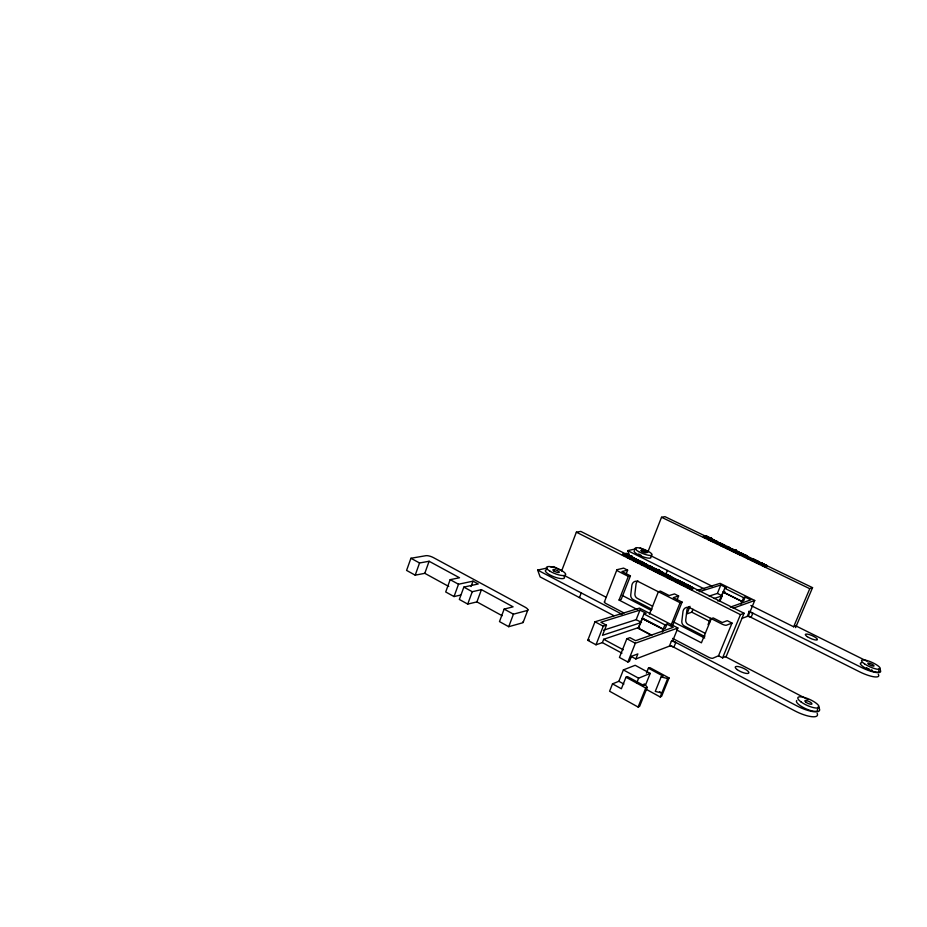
<?xml version="1.0" encoding="UTF-8"?>
<svg xmlns="http://www.w3.org/2000/svg" width="927" height="927" viewBox="0 0 927 927"><rect width="100%" height="100%" fill="white"/><g stroke="black" fill="none" stroke-linecap="round" stroke-linejoin="round"><path stroke-width="1.39" d="M708.344 538.263L708.564 537.15L705.806 536.49L705.47 537.312L707.927 538.274M523.083 621.507A5.91 1.854 21 0 1 522.538 622.828L508.738 626.698L499.491 621.6L504.149 609.109L513.431 614.172L527.185 610.511A5.921 1.808 21 0 0 525.111 607.173L433.384 557.59A5.701 1.692 19.6 0 0 425.922 555.69L410.916 558.263L406.594 570.418L415.203 575.169L424.798 573.326L448.761 586.467M415.203 575.169L419.549 562.979L429.108 561.264L459.502 577.753L450.163 579.665L445.702 591.971L454.033 596.559L460.626 595.076M424.798 573.326L429.108 561.264M454.033 596.559L458.517 584.23L472.99 581.159L478.251 583.964L463.848 587.104L459.34 599.445L467.718 604.091L476.918 601.901L502.144 615.725M471.02 586.548L472.99 581.159M467.718 604.091L472.26 591.716L481.437 589.653L513.083 606.826L504.149 609.109M476.918 601.901L481.437 589.653M508.738 626.698L513.431 614.172M523.268 622.087L527.915 609.792M629.445 556.652L625.053 554.3L622.874 554.114L622.515 555.053L627.903 556.606M561.646 570.893L576.362 532.179L580.789 531.414L625.795 553.975M579.456 597.591L581.252 592.921M621.971 653.164L602.376 642.631L596.003 644.786L587.753 640.337L594.983 621.785L639.491 608.112L677.88 628.008L672.805 640.58M604.427 601.878L616.918 569.792M623.442 555.516L623.801 554.578M624.682 555.238L625.053 554.3M625.852 554.311L626.212 553.384L629.862 555.586L628.668 555.76M627.822 556.258L625.065 555.157L626.756 553.929L628.761 555.273L625.435 554.219L626.756 553.929M633.674 557.718L633.037 558.726L633.674 557.718L632.793 557.278L627.764 557.683L628.124 556.745L630.615 556.188L631.496 556.629L630.684 557.66M628.645 558.135L629.016 557.197L631.496 556.629M596.003 644.786L603.28 626.2L606.455 625.192L602.492 635.308L641.484 622.446L636.165 619.665L603.697 630.151M630.256 557.127L630.615 556.188M630.603 557L631.403 555.968L632.411 556.467L631.496 557.127M631.032 556.895L631.403 555.968M631.194 558.286L630.314 557.845L629.943 558.784L630.823 559.224L631.194 558.286L633.048 557.869L635.088 558.738L633.303 559.34L632.932 560.29L633.825 560.731C635.018 559.363 640.175 561.658 635.934 561.785L636.293 560.847C640.569 560.742 635.343 558.39 634.184 559.792L633.303 559.34M632.411 556.467L631.611 557.498L630.905 557.15M626.107 574.045L627.625 570.151L623.593 568.112L617.185 569.653A3.523 0.904 21.6 0 0 618.715 571.507L628.321 576.397L630.441 575.852L621.194 599.433L619.051 600.047L628.321 576.397M630.823 559.224L632.689 558.807L633.048 557.869M633.825 560.731L634.184 559.792M602.376 642.631L603.686 639.282L639.595 627.208M635.644 560.29L636.096 559.051L633.408 557.787M635.934 561.785L636.814 562.237L639.132 560.65L636.131 559.213M638.436 561.924L643.222 562.816L641.078 564.369C645.041 564.253 640.256 561.866 638.958 563.315L638.066 562.863L638.436 561.924L640.893 561.345L641.785 561.785L641.148 562.793L641.785 561.785M638.958 563.315L639.329 562.376M638.066 562.863L640.534 562.283L640.893 561.345M640.8 562.874L641.171 561.936M641.078 564.369L641.971 564.821L642.341 563.883C643.523 562.492 648.68 564.798 644.462 564.949L644.427 565.806M647.637 552.573L661.53 517.266L664.972 516.663L812.55 587.648L795.609 627.614M641.971 564.821C645.099 564.925 644.253 561.739 641.519 561.855M644.694 566.188L647.278 564.728L644.265 563.292M666.988 624.138L665.308 628.309L663.245 629.039L642.318 618.124L643.964 613.964L664.926 624.856L666.988 624.138L673.199 627.359L635.632 640.684L629.943 637.66L626.849 638.726L619.445 657.452L627.88 662.005L629.433 661.414L631.461 656.316L637.857 653.917L635.852 658.958L631.02 656.362M654.763 571.252C656.154 568.935 653.906 571.843 655.667 571.704L659.027 570.835L659.398 569.896L657.452 569.711A2.851 0.707 21.9 0 0 655.829 568.796A2.457 0.603 21.9 0 0 654.392 568.309L652.307 568.552L655.389 570.244M636.165 619.665L639.954 610.105L646.084 613.292L643.964 613.964M655.354 571.102L657.116 569.804L656.745 570.742C651.913 571.785 653.141 567.811 656.745 570.742M655.667 571.704L656.038 570.754L659.398 569.896M656.583 570.314A2.851 0.707 21.9 0 1 657.081 570.661L657.452 569.711M612.515 683.859L609.595 691.241L638.1 707.046L639.607 706.362L647.243 687.394L644.636 683.941L642.55 684.833L627.498 676.617L625.968 677.243L621.38 688.749L612.515 683.859L618.865 681.287L623.384 669.908L635.18 665.296L650.209 673.408L645.69 684.647L643.095 685.748M658.494 569.445L657.081 570.661M651.751 635.447L638.251 628.344L642.191 618.448L658.471 626.698M638.251 628.344L642.469 618.355M665.644 574.01L662.701 574.103L662.318 575.053L664.926 575.053C667.289 577.046 669.132 574.3 665.644 574.01L665.262 574.96L667.556 575.841M627.88 662.005L635.343 643.245L677.88 628.008M663.234 575.505L665.308 574.103L667.927 574.902M665.088 573.465L664.717 574.416L665.621 574.867L667.359 570.441M649.433 614.23L658.402 591.704L660.453 591.113L669.167 595.54L674.52 593.929L678.61 595.991L677.023 599.943M664.926 575.053L665.308 574.103M667.139 575.957L667.51 575.007M667.961 575.852C674.926 579.838 665.957 579.433 667.961 575.852C678.634 581.704 666.629 572.318 667.127 576.223C676.177 579.966 665.447 579.004 667.011 576.281M670.221 578.912L670.603 577.961M667.591 576.803L671.333 578.68L671.704 577.73M671.368 579.595L672.353 578.471L673.512 579.051L673.129 580.001L671.368 579.595L673.129 580.001M671.971 579.421L672.353 578.471M672.527 580.175L673.512 579.051M636.582 683.269L638.61 678.193L650.209 673.408M678.019 582.828C680.059 581.09 676.733 583.871 675.273 581.53A2.457 0.614 22.1 0 1 674.566 580.87L675.262 580.395M679.607 582.33L680.488 581.287L679.665 582.353L675.98 580.14L680.047 581.403M662.11 631.843L663.384 629.259L662.388 631.75M663.245 629.039L664.926 624.856M646.397 673.141L648.39 668.193L649.815 667.614L669.062 677.95L661.611 696.316L660.198 696.965L645.829 689.109M703.709 536.362L709.665 537.695L706.293 535.794L703.709 536.362L703.373 537.185L708.043 538.564M688.599 587.173L686.814 585.968L684.149 586.015L684.532 585.064L686.861 584.381L687.776 584.844L687.139 585.864L687.776 584.844M704.219 537.59L704.555 536.768M685.076 586.478L687.197 585.007L688.738 585.563L689.248 586.119L687.255 587.579L688.182 588.042C689.433 586.582 695.864 589.062 691.299 589.607L690.372 589.143L690.754 588.182C695.354 587.498 687.799 585.319 687.255 587.579M705.18 537.37L705.517 536.548M705.968 536.617L706.293 535.794M684.149 586.015L686.478 585.331L686.861 584.381M638.1 707.046L645.748 688.031L647.243 687.394M670.963 625.401L680.07 602.735L682.075 602.098L672.446 626.015M686.814 585.968L687.197 585.007M705.47 537.312L706.837 536.258M688.182 588.042L688.564 587.081L687.637 586.617M713.164 539.549L712.62 540.418L713.164 539.549L712.365 539.155L708.124 539.479L710.395 538.216L711.194 538.599L710.105 540.429L713.674 540.962M689.885 587.509L690.267 586.559M708.935 539.862L711.194 538.599M691.09 587.672L689.989 587.359L690.105 586.026L687.521 584.914M708.124 539.479L710.395 538.216M711.901 538.471C710.8 540.881 709.572 536.965 711.901 538.471L711.542 539.282M710.325 538.935L710.997 538.042M691.299 589.607L691.681 588.645L690.754 588.182M710.905 540.812L712.678 539.653L714.543 540.487L712.817 541.727L716.061 541.947M710.105 540.429L712.365 539.155M671.357 641.333L669.41 646.142A3.65 1.054 22.8 0 1 673.871 647.243L675.818 642.457A3.662 1.043 22.8 0 0 671.357 641.333L672.712 640.824M712.342 540.487L712.678 539.653M713.616 542.121L713.952 541.287C714.995 540.256 720.441 542.295 716.664 542.596L715.864 542.202L715.528 543.037L717.811 543.002L716.895 542.283M715.528 543.037L716.919 542.619L715.03 541.774L715.192 540.534L712.956 539.595M648.39 668.193L663.083 676.096L661.113 676.93L655.273 691.403L661.808 693.002L659.526 691.762M690.024 606.328L686.988 613.836L691.82 612.191L710.279 621.611M716.328 543.431L716.664 542.596M717.799 543.141L721.855 543.964L720.186 545.285L721.565 544.856L717.463 543.975L717.799 543.141L719.7 542.689L720.511 543.071L719.966 543.952L720.511 543.071M718.263 544.358L718.61 543.523M717.463 543.975L719.7 542.689M691.82 612.191L693.002 609.259M719.688 544.022L720.024 543.187M720.986 545.667L722.724 544.485L724.578 545.261L722.909 546.594C727.591 547.66 722.909 544.358 720.986 545.667L720.186 545.285M660.198 696.965L667.66 678.564L669.062 677.95M722.388 545.319L722.736 544.242L720.302 543.129M723.755 546.976L725.505 545.632L722.793 544.369M732.562 551.241C733.778 549.201 731.774 551.797 733.373 551.635L735.968 550.974L736.316 550.14L730.302 548.784L733.095 550.36M733.025 551.125L734.439 550.024L733.025 551.125L730.858 550.117L732.527 550.059M733.373 551.635L733.721 550.8L736.316 550.14M734.358 550.789L734.694 549.954M709.201 596.073L717.382 593.431L720.812 585.018L726.339 587.753L724.717 588.274L723.222 591.936L742.179 601.53L723.106 592.214L719.537 600.939L723.106 592.214M735.157 550.58L735.505 549.746M708.043 624.601L710.615 618.309M717.718 600.951L720.464 600.036L721.751 596.872M744.103 555.69L742.944 555.864L746.849 557.787L747.185 556.953L741.913 554.694L739.387 554.531L739.607 553.407L737.811 552.365M740.209 554.925L741.867 553.743L743.778 554.52M739.387 554.531L741.577 553.21L742.4 553.604L742.052 554.439L742.4 553.604M741.519 554.578L741.867 553.743M743.477 555.366C743.164 555.227 743.57 553.975 746.756 555.655M744.311 556.698L744.335 555.25C752.191 560.128 745.621 553.118 744.23 556.015M746.502 557.88L746.849 557.046M746.803 557.254L746.745 555.852M743.999 556.084L747.371 557.706L747.718 556.872M747.556 558.471L748.367 557.498L749.41 558.008L749.062 558.842L747.556 558.471L749.062 558.842M748.019 558.344L748.367 557.498M748.599 558.969L749.41 558.008M751.194 559.213C748.564 560.638 757.718 561.472 752.608 560.719C749.317 559.132 754.23 559.723 755.146 560.812L755.493 559.978L754.184 559.236L750.696 558.61L753.883 560.429M755.146 560.812L755.493 559.978M672.62 638.413L708.39 657.116A3.685 1.043 23.2 0 0 712.84 658.228L718.529 655.771L732.017 623.071L727.266 620.661L722.272 622.538L713.222 617.938L711.299 618.633L701.415 642.817L676.629 629.943M740.94 604.114L741.971 601.611M745.192 597.092L743.605 597.637L742.087 601.322L743.674 600.766L745.192 597.092L750.789 599.862L730.349 607.115M762.052 563.06L761.507 563.952L762.052 563.06L761.229 562.654L759.433 563.187L759.086 564.022L759.908 564.427L761.6 563.187L763.524 564.045L761.89 565.366L765.644 565.98M760.882 563.5L761.229 562.654M718.529 655.771L722.585 657.88L740.453 614.624L744.08 613.268L628.355 555.261M759.908 564.427L761.6 563.187M762.712 565.771L763.06 564.925C764.057 563.813 769.41 565.806 765.876 566.281L765.042 565.887L764.694 566.721L766.838 566.71L766.2 566.026M744.08 613.268L726.293 656.258L722.585 657.88M764.033 565.366L764.358 564.253L761.855 563.118M765.528 567.127L765.876 566.281M749.004 612.168L747.255 616.397A3.221 0.8 23 0 1 751.09 617.394L752.851 613.176A3.233 0.8 22.9 0 0 749.004 612.168L750.047 611.774M741.635 618.541L748.298 615.991L754.729 600.487L720.117 583.35L696.988 590.453M750.858 605.482L793.651 626.779L809.769 588.691L812.55 587.648M628.402 556.212L626.397 554.867M735.714 551.762C733.593 552.828 740.291 555.041 741.577 553.21M634.659 559.862L632.689 558.807M709.167 538.703L708.46 537.845M793.651 626.779L796.513 625.528M744.335 555.25L747.185 556.953M708.715 537.417L705.806 536.49M732.017 623.071L726.432 625.215A3.696 0.962 22.9 0 1 721.971 624.068L689.85 607.811A5.377 4.925 66.1 0 0 683.037 611.148L681.832 621.206A4.473 4.079 65.6 0 0 684.381 626.015L702.898 635.574A4.508 4.125 63.4 0 0 705.053 636.038M635.852 658.958L670.777 645.621L794.937 710.916A18.633 5.319 24.5 0 0 811.82 716.687A18.633 5.319 24.5 0 0 817.139 713.327M733.141 608.228L754.729 600.487M714.057 598.506L722.342 595.783M587.753 640.337L589.375 639.804M723.222 591.936L724.844 591.414M639.954 610.105L600.881 622.237L606.455 625.192M699.097 591.75L720.812 585.018M678.61 595.991L673.28 597.637L682.075 602.098M690.372 589.143L693.477 588.008L690.372 586.409M764.694 566.721L765.725 566.409M765.042 565.887L765.992 565.146M761.89 565.366L763.176 564.879L761.252 564.022M671.333 578.68L671.565 577.903M644.983 566.339L646.791 565.876L646.513 565.261M722.909 546.594L723.975 545.922M627.625 570.151L621.959 571.542L630.441 575.852M636.814 562.237L638.749 561.692L638.112 561.032M715.864 542.202L716.953 541.553M627.764 557.683L628.865 557.44M622.874 554.114L626.212 553.384M622.515 555.053L624.74 554.555M613.883 615.69L540.128 576.907L537.66 570.082L547.011 568.054M551.02 567.185L553.697 566.606L561.368 570.592M629.943 556.629L627.695 550.626L636.038 548.819M679.827 582.701C677.776 583.79 684.416 586.501 684.613 584.601A2.514 0.626 22.2 0 0 684.393 584.381M658.124 571.808C656.003 572.84 662.608 575.54 662.875 573.686A2.48 0.614 21.9 0 0 662.353 573.245M647.417 566.432C645.262 567.44 651.843 570.128 652.133 568.297M653.106 569.097L651.982 569.665L655.018 571.194M730.835 549.421L730.012 549.873L732.759 551.194M650.406 568.46L647.695 567.092L650.951 567.764M757.892 562.979L755.389 561.774L757.927 562.237M736.386 552.168L738.877 553.268L737.486 553.384M728.634 547.984C731.252 546.895 723.141 546.27 728.379 547.938C733.767 550.65 722.226 547.822 726.386 547.15M628.68 556.756L627.973 556.617M708.112 538.575L708.703 538.703M756.05 561.322C752.006 561.322 758.993 563.929 760.256 563.581M661.113 676.93L667.66 678.564M636.351 560.314L634.404 559.166M644.474 564.381L643.859 564.068M764.427 564.404L766.247 565.03M715.435 540.835L717.231 541.461M687.139 585.864L688.529 586.327M641.148 562.793L642.087 563.071M761.507 563.952L762.342 564.207M712.62 540.418L715.099 541.658M719.966 543.952L720.789 544.207M678.46 582.701L675.598 581.09L678.842 581.75M742.121 553.674L744.149 554.45M741.785 554.508L743.802 555.285M643.778 564.369L645.574 565.053M655.725 570.151L653.384 568.807L657.116 569.804M733.361 550.29L732.597 550.035M765.053 565.528L763.5 564.728M723.419 545.482L721.53 544.52M668.807 576.814L669.41 577.011M744.995 556.107L746.826 556.698M678.402 581.878L675.656 580.58A2.457 0.614 22.1 0 1 674.949 579.92L676.919 579.607L680.488 581.287M710.059 539.039L710.858 539.421M710.661 538.112L711.565 538.552M706.548 536.895L707.544 537.37M744.578 555.18L747.15 556.42M706.501 537.081L708.402 538.181M712.029 539.989L712.828 540.371M719.364 543.512L720.175 543.906M741.241 554.045L742.052 554.439M708.46 538.645L709.259 539.027M710.441 539.595L711.241 539.989M713.153 540.904L713.952 541.287M720.522 544.45L721.322 544.844M723.245 545.76L724.057 546.154M732.909 550.406L733.721 550.8M739.734 553.697L740.557 554.091M747.904 557.625L748.946 558.135M762.237 564.531L763.06 564.925M661.53 517.266L809.769 588.691M724.717 588.274L743.605 597.637M640.198 547.927L646.664 551.125M795.783 625.841L867.046 661.241M651.009 555.818L711.959 586.131M717.382 593.431L722.179 595.829M627.695 550.626L704.879 589.201M748.865 611.183L861.438 667.44A16.408 3.975 24.1 0 0 877.209 672.62A16.408 3.975 24.1 0 0 879.051 668.668M630.974 556.061L631.971 556.571M636.328 559.838L650.383 566.884M656.768 570.082L665.713 574.566M673.466 578.46L679.92 581.704M686.386 584.937L692.851 588.182M748.298 615.991L859.538 671.785A16.396 4.021 24.2 0 0 874.231 676.837A16.396 4.021 24.2 0 0 878.275 674.277M632.434 558.216L633.315 558.657M640.534 562.283L641.414 562.724M686.478 585.331L687.394 585.794M628.124 556.745L629.016 557.197M636.293 560.847L637.185 561.298M641.449 563.431L642.341 563.883M644.462 564.949L645.354 565.4M655.146 570.302L656.038 570.754M662.701 574.103L663.605 574.555M671.751 578.645L672.909 579.224M684.532 585.064L685.459 585.516M576.362 532.179L740.453 614.624M658.17 591.693L638.46 581.658A5.249 4.762 71.8 0 0 631.901 584.995L630.754 594.891A4.368 3.951 71.1 0 0 633.211 599.584L651.067 608.807A4.403 3.998 69.3 0 0 652.087 609.166M658.402 591.704L680.07 602.735M652.596 606.223L637.359 598.378A4.334 3.928 71 0 1 634.914 593.709L636.061 583.883A5.226 4.739 71.6 0 1 637.915 580.881M705.482 633.477L688.286 624.613A4.438 4.056 65.4 0 1 685.748 619.839L686.953 609.85A5.342 4.89 65.9 0 1 688.877 606.814M622.272 595.447L651.206 610.406M672.921 621.623L704.694 638.054M619.051 600.047L637.706 609.746M725.366 656.664L807.823 699.526M564.416 575.528L606.131 597.255M642.191 618.448L663.118 629.363M624.068 613.014L606.177 603.662A3.511 0.985 21.8 0 1 604.694 601.716M537.66 570.082L622.121 614.323M671.913 640.406L797.058 705.968A18.656 5.261 24.4 0 0 815.227 711.855A18.656 5.261 24.4 0 0 818.135 706.849M638.541 628.251L650.812 634.705M594.983 621.785L603.28 626.2M626.849 638.726L635.343 643.245M603.686 639.282L623.303 649.804M623.384 669.908L638.61 678.193M410.916 558.263L419.549 562.979M450.163 579.665L458.517 584.23M625.968 677.243L645.748 688.031M463.848 587.104L472.26 591.716M618.865 681.287L623.894 684.056M679.109 581.6L680.105 582.226M734.439 550.024L731.206 549.132L734.091 550.847M755.099 560.047L751.612 558.946L754.763 560.881M640.997 555.192A6.049 1.46 21.6 0 1 640.163 554.798M639.387 554.392A6.049 1.46 21.6 0 1 638.691 553.975M650.858 556.884A9.073 2.19 21.6 0 1 642.202 556.49A9.073 2.19 21.6 0 1 634.404 550.603M872.133 670.14A6.79 1.645 24.2 0 1 871.195 669.839M869.248 669.074A6.79 1.645 24.2 0 1 868.275 668.634M867.348 668.158A6.79 1.645 24.2 0 1 866.467 667.66M878.703 670.557A10.185 2.468 24.2 0 1 868.344 669.584A10.185 2.468 24.2 0 1 861.646 662.735M649.19 566.71A2.503 0.614 21.8 0 1 649.7 566.895M651.241 567.614A2.468 0.614 21.8 0 1 651.635 567.857M654.972 569.537A2.457 0.614 21.9 0 1 655.459 569.734M660.406 572.26A2.514 0.626 21.9 0 1 660.928 572.48M564.126 576.478A10.232 2.827 21.1 0 1 553.94 576.768A10.232 2.827 21.1 0 1 546.524 569.711M817.382 709.225A11.576 3.268 24.5 0 1 806.699 709.132A11.576 3.268 24.5 0 1 796.768 700.522M685.111 583.848C683.825 585.852 676.606 581.206 681.461 581.878A2.538 0.626 22.2 0 1 683.014 582.411L684.056 582.944A2.514 0.626 22.2 0 1 684.995 583.651L685.111 583.848M663.35 572.932C661.994 574.879 654.879 570.279 659.769 570.997A2.514 0.626 21.9 0 1 661.31 571.53L662.33 572.052A2.491 0.614 21.9 0 1 663.245 572.747L663.35 572.932M652.608 567.544C651.217 569.468 644.149 564.891 649.062 565.632A2.503 0.614 21.8 0 1 650.592 566.165L651.611 566.675A2.468 0.614 21.8 0 1 652.504 567.359L652.608 567.544M755.725 560.939L758.842 561.971L755.725 560.939M736.108 551.495L739.201 552.527L736.108 551.495M726.073 547.66L729.155 548.68L726.073 547.66M680.163 583.384L682.932 584.786L683.709 584.334L680.545 582.434L684.138 583.5L680.163 583.384M658.425 572.48C661.368 575.737 663.199 571.716 658.425 572.48M658.807 571.53C661.751 574.786 663.57 570.777 658.807 571.53M648.066 566.142C650.986 569.375 652.851 565.412 648.066 566.142M759.734 562.318C753.269 562.84 754.381 557.648 759.734 562.318M740.082 552.874C734.068 553.303 735.343 548.575 740.082 552.874M730.372 548.193C724.346 548.61 725.656 543.94 730.372 548.193M671.322 577.081L668.274 575.771L671.322 577.081M641.808 551.472A3.024 0.718 21.6 0 0 646.397 552.712A3.024 0.718 21.6 0 0 642.631 550.464A3.024 0.718 21.6 0 0 641.808 551.472M638.576 551.565A9.085 2.167 21.6 0 0 652.04 554.949A9.085 2.167 21.6 0 0 640.221 548.181A9.085 2.167 21.6 0 0 638.576 551.565M868.808 664.346A3.395 0.811 24.1 0 0 873.952 666.038A3.395 0.811 24.1 0 0 869.978 663.338A3.395 0.811 24.1 0 0 868.808 664.346M864.636 663.941A10.185 2.445 24.2 0 0 880.059 668.97A10.185 2.445 24.2 0 0 868.078 660.858A10.185 2.445 24.2 0 0 864.636 663.941M807.301 636.664A6.559 1.587 23.5 0 0 817.29 639.815A6.559 1.587 23.5 0 0 809.561 634.659A6.559 1.587 23.5 0 0 807.301 636.664M553.906 570.997A3.418 0.939 21.1 0 0 559.213 572.365A3.418 0.939 21.1 0 0 555.18 569.757A3.418 0.939 21.1 0 0 553.906 570.997M549.92 571.171A10.243 2.804 21.1 0 0 565.563 574.914A10.243 2.804 21.1 0 0 552.816 567.092A10.243 2.804 21.1 0 0 549.92 571.171M805.899 702.191A3.859 1.078 24.4 0 0 811.832 704.114A3.859 1.078 24.4 0 0 807.487 700.882A3.859 1.078 24.4 0 0 805.899 702.191M800.94 701.855A11.587 3.244 24.4 0 0 818.703 707.556A11.587 3.244 24.4 0 0 805.609 697.857A11.587 3.244 24.4 0 0 800.94 701.855M737.197 669.63A7.428 2.097 23.6 0 0 748.68 673.176A7.428 2.097 23.6 0 0 740.314 667.069A7.428 2.097 23.6 0 0 737.197 669.63"/></g></svg>
